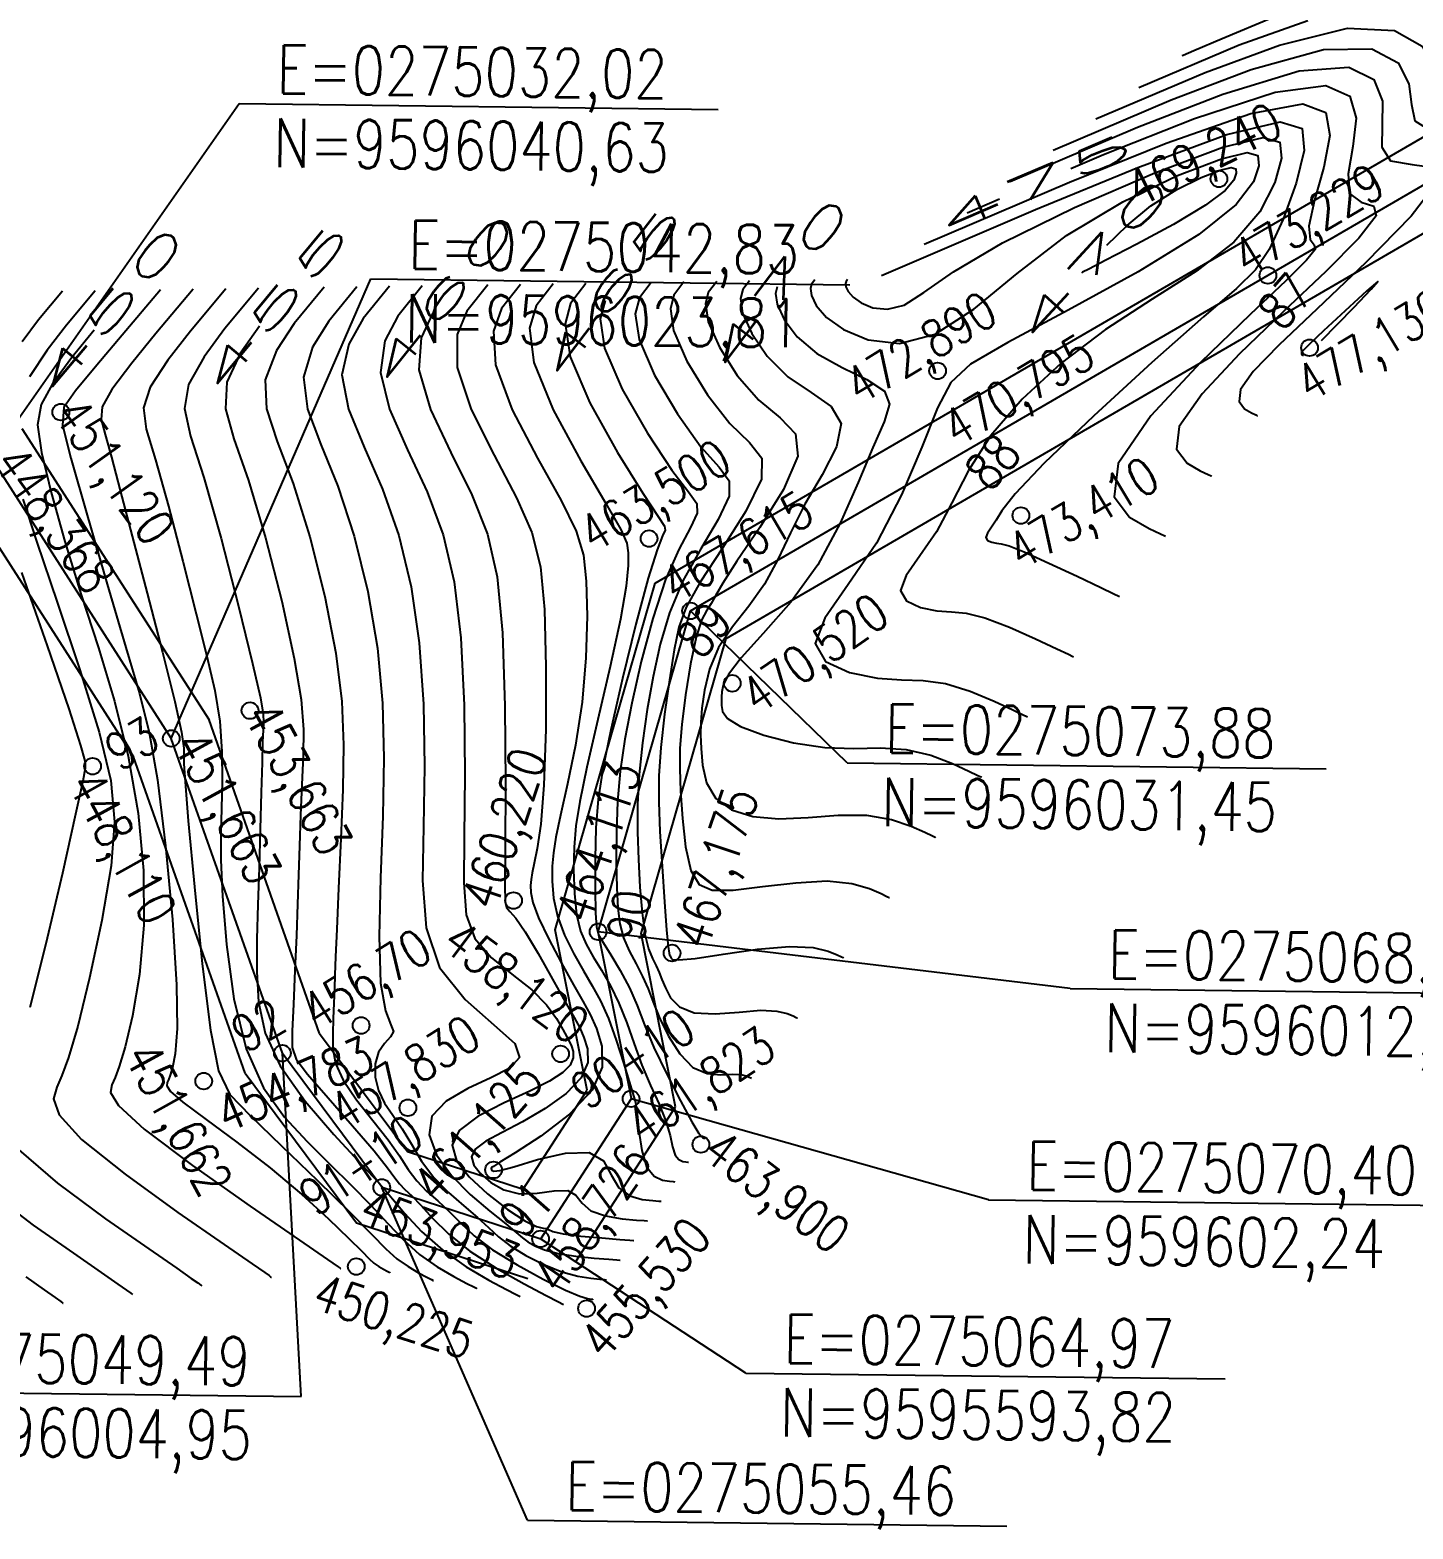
# Model space of a CAD drawing. Header units: millimetres. Extents: x 276147 to 291056, y 9594849 to 9609891.
# Drawn here: x 283319.5 to 283402.3, y 9603630.4 to 9603720.2 of the extents above; entities that cross this region are included whole.
import ezdxf
from ezdxf.enums import TextEntityAlignment as Align

# ---------------------------------------------------------------- set-up
doc = ezdxf.new("R2010")
doc.units = ezdxf.units.MM
doc.header["$LTSCALE"] = 10
doc.linetypes.add('CONTINUO', pattern=[0])
for name, color, linetype in [('Curvas mestras', 30, 'Continuous'), ('Curvas simples', 9, 'Continuous'), ('Curvas texto', 2, 'Continuous'), ('LINHA02', 8, 'Continuous'), ('TEXTO-PAPEL', 7, 'Continuous'), ('TEXTO02', 3, 'Continuous'), ('Top_malha_coord', 8, 'Continuous')]:
    doc.layers.add(name, color=color, linetype=linetype)
doc.styles.add('ROMANS', font='romans.shx', dxfattribs={"width": 0.8, "height": 4})
doc.styles.add('SIMPLEX', font='simplex', dxfattribs={"height": 0.2})

# ---------------------------------------------------------------- blocks, each defined once
blk = doc.blocks.new('Curvas')
at = {"layer": 'Curvas mestras', "linetype": 'CONTINUO'}
for points in [[(275157.137087, 9596104.02115, 480), (275155.745815, 9596102.636434, 480), (275151.357223, 9596098.160341, 480), (275146.793247, 9596093.303389, 480), (275142.667392, 9596088.614873, 480), (275138.85069, 9596084.082502, 480), (275135.028553, 9596079.55359, 480), (275131.010898, 9596075.032279, 480), (275127.105659, 9596071.150024, 480), (275123.745271, 9596068.695109, 480), (275121.173897, 9596068.128811, 480), (275118.88259, 9596068.604376, 480), (275116.174129, 9596068.948043, 480), (275112.618684, 9596068.292584, 480), (275108.85599, 9596066.996911, 480), (275105.793172, 9596065.726468, 480), (275104.096891, 9596064.997422, 480), (275103.471945, 9596064.728826, 480), (275103.382667, 9596064.690455, 480)], [(275096.744461, 9596057.949294, 475), (275098.68909, 9596058.778943, 475), (275104.138107, 9596060.940663, 475), (275108.969977, 9596062.528191, 475), (275112.013891, 9596062.928531, 475), (275113.457554, 9596062.291278, 475), (275113.8283, 9596060.956674, 475), (275113.640828, 9596059.275244, 475), (275113.359285, 9596057.638637, 475), (275113.435186, 9596056.448787, 475), (275114.124175, 9596055.942605, 475), (275114.898436, 9596055.696935, 475), (275115.034285, 9596055.123602, 475), (275113.997314, 9596053.775934, 475), (275112.010222, 9596051.773267, 475), (275109.484984, 9596049.376436, 475), (275106.849503, 9596046.848437, 475), (275104.595399, 9596044.460889, 475), (275103.230222, 9596042.487565, 475), (275103.074473, 9596041.130296, 475), (275103.700466, 9596040.303133, 475), (275104.493465, 9596039.848182, 475), (275104.966067, 9596039.621958, 475), (275105.140183, 9596039.538612, 475), (275105.165057, 9596039.526705, 475)], [(275098.900413, 9596053.364633, 470), (275100.101964, 9596054.539414, 470), (275101.536903, 9596055.715747, 470), (275103.081908, 9596056.689103, 470), (275104.535324, 9596057.405203, 470), (275105.675907, 9596057.847332, 470), (275106.343023, 9596058.010044, 470), (275106.618467, 9596057.932971, 470), (275106.644639, 9596057.667014, 470), (275106.495761, 9596057.244562, 470), (275105.973323, 9596056.623948, 470), (275104.810637, 9596055.744994, 470), (275102.890144, 9596054.603135, 470), (275100.690815, 9596053.416259, 470), (275098.840756, 9596052.457868, 470), (275097.809085, 9596051.927993, 470), (275097.428996, 9596051.732776, 470), (275097.374698, 9596051.704887, 470)], [(275090.527768, 9596055.297027, 475), (275092.472396, 9596056.126676, 475)], [(275079.142375, 9596050.857808, 470), (275079.037962, 9596050.456331, 470), (275079.133759, 9596049.814713, 470), (275079.554789, 9596048.906791, 470), (275080.342688, 9596047.865713, 470), (275081.518246, 9596046.864455, 470), (275083.02806, 9596046.031097, 470), (275084.521959, 9596045.314147, 470), (275085.57558, 9596044.61722, 470), (275085.876287, 9596043.827605, 470), (275085.558337, 9596042.767292, 470), (275084.867715, 9596041.241944, 470), (275083.997059, 9596039.141831, 470), (275082.92564, 9596036.695649, 470), (275081.579385, 9596034.216701, 470), (275079.952248, 9596031.978126, 470), (275078.310285, 9596030.092415, 470), (275076.987578, 9596028.631898, 470), (275076.227616, 9596027.634651, 470), (275075.911519, 9596027.001737, 470), (275075.829812, 9596026.599971, 470), (275075.807054, 9596026.308273, 470), (275075.803943, 9596026.05401, 470), (275075.815211, 9596025.776659, 470), (275075.875034, 9596025.427545, 470), (275076.175364, 9596025.005393, 470), (275076.947595, 9596024.520779, 470), (275078.333976, 9596024.001409, 470), (275080.120155, 9596023.543518, 470), (275082.002634, 9596023.260471, 470), (275083.739749, 9596023.212308, 470), (275085.337178, 9596023.245757, 470), (275086.862437, 9596023.154223, 470), (275088.34418, 9596022.797299, 470), (275089.655631, 9596022.299351, 470), (275090.631153, 9596021.850934, 470), (275091.160582, 9596021.597508, 470), (275091.355635, 9596021.50414, 470), (275091.3835, 9596021.490802, 470)], [(275058.48726, 9596049.262562, 460), (275057.810739, 9596047.815008, 460), (275057.665796, 9596045.884574, 460), (275058.364423, 9596043.515694, 460), (275059.586922, 9596040.931443, 460), (275060.855677, 9596038.399558, 460), (275061.786781, 9596036.052386, 460), (275062.371189, 9596033.480729, 460), (275062.693564, 9596030.140001, 460), (275062.834924, 9596025.752956, 460), (275062.861679, 9596021.111709, 460), (275062.836589, 9596017.275714, 460), (275062.81695, 9596015.026447, 460), (275062.838192, 9596014.03346, 460), (275062.930281, 9596013.688326, 460), (275063.127164, 9596013.448285, 460), (275063.478718, 9596013.033247, 460), (275064.038804, 9596012.228789, 460), (275064.822004, 9596010.919952, 460), (275065.68581, 9596009.389625, 460), (275066.448435, 9596008.020161, 460), (275066.974584, 9596007.090275, 460), (275067.31491, 9596006.464127, 460), (275067.566554, 9596005.90224, 460), (275067.776576, 9596005.212498, 460), (275067.7917, 9596004.392219, 460), (275067.408571, 9596003.486084, 460), (275066.499795, 9596002.543839, 460), (275065.241831, 9596001.635511, 460), (275063.8871, 9596000.836192, 460), (275062.661739, 9596000.197588, 460), (275061.686753, 9595999.677846, 460), (275061.05686, 9595999.211727, 460), (275060.836863, 9595998.743417, 460), (275060.971897, 9595998.254807, 460), (275061.377179, 9595997.737218, 460), (275061.980125, 9595997.20425, 460), (275062.756928, 9595996.758633, 460), (275063.695982, 9595996.525379, 460), (275064.757066, 9595996.569402, 460), (275065.785509, 9595996.715226, 460), (275066.598028, 9595996.727277, 460), (275067.088237, 9595996.440561, 460), (275067.45732, 9595995.972401, 460), (275067.98336, 9595995.510698, 460), (275068.848926, 9595995.203169, 460), (275069.854543, 9595995.036802, 460), (275070.705224, 9595994.9584, 460), (275071.180142, 9595994.9217, 460), (275071.355112, 9595994.908179, 460), (275071.380108, 9595994.906247, 460)], [(275068.829876, 9596050.035677, 465), (275068.544817, 9596048.939603, 465), (275068.806352, 9596047.187918, 465), (275069.863749, 9596044.737176, 465), (275071.370389, 9596042.090777, 465), (275072.830677, 9596039.888832, 465), (275073.836893, 9596038.584588, 465), (275074.332809, 9596037.883839, 465), (275074.350069, 9596037.305515, 465), (275073.94284, 9596036.436292, 465), (275073.255371, 9596035.133834, 465), (275072.454436, 9596033.323553, 465), (275071.684627, 9596030.99858, 465), (275071.001819, 9596028.422922, 465), (275070.439705, 9596025.928305, 465), (275070.023181, 9596023.764066, 465), (275069.741936, 9596021.849987, 465), (275069.576859, 9596020.02346, 465), (275069.507083, 9596018.174259, 465), (275069.504718, 9596016.401676, 465), (275069.540121, 9596014.857386, 465), (275069.596607, 9596013.647127, 465), (275069.709329, 9596012.692897, 465), (275069.926404, 9596011.870757, 465), (275070.273679, 9596011.078583, 465), (275070.687935, 9596010.301495, 465), (275071.083686, 9596009.546425, 465), (275071.404965, 9596008.805355, 465), (275071.713885, 9596008.010467, 465), (275072.102081, 9596007.078992, 465), (275072.640454, 9596005.982382, 465), (275073.316979, 9596004.908974, 465), (275074.0989, 9596004.101328, 465), (275074.94264, 9596003.727808, 465), (275075.761327, 9596003.660007, 465), (275076.457266, 9596003.695324, 465), (275076.956268, 9596003.672856, 465), (275077.27816, 9596003.598498, 465), (275077.466274, 9596003.519841, 465), (275077.561744, 9596003.474141, 465), (275077.596918, 9596003.457304, 465), (275077.601943, 9596003.454899, 465)], [(275038.225361, 9596048.267237, 450), (275036.891201, 9596046.619326, 450), (275035.726491, 9596045.049369, 450), (275035.038369, 9596043.807412, 450), (275034.837675, 9596042.586363, 450), (275035.061177, 9596040.939843, 450), (275035.638487, 9596038.548485, 450), (275036.470591, 9596035.600966, 450), (275037.45132, 9596032.412974, 450), (275038.476158, 9596029.23322, 450), (275039.447188, 9596026.0425, 450), (275040.268144, 9596022.754635, 450), (275040.855025, 9596019.326654, 450), (275041.172879, 9596015.888423, 450), (275041.199021, 9596012.613019, 450), (275040.939314, 9596009.667732, 450), (275040.513836, 9596007.196706, 450), (275040.071212, 9596005.338297, 450), (275039.728995, 9596004.165268, 450), (275039.480428, 9596003.487998, 450), (275039.287677, 9596003.051269, 450), (275039.207609, 9596002.591563, 450), (275039.675903, 9596001.812155, 450), (275041.222936, 9596000.408016, 450), (275044.115634, 9595998.235437, 450), (275047.567098, 9595995.795981, 450), (275050.526974, 9595993.752528, 450), (275052.204686, 9595992.599321, 450), (275052.848764, 9595992.156055, 450), (275052.967517, 9595992.073787, 450), (275052.98548, 9595992.061062, 450), (275052.992098, 9595992.056373, 450), (275052.993043, 9595992.055704, 450)], [(275048.131737, 9596048.510455, 455), (275046.973405, 9596046.858471, 455), (275046.176748, 9596045.148423, 455), (275046.090116, 9596043.557697, 455), (275046.59867, 9596041.750225, 455), (275047.471777, 9596039.261576, 455), (275048.487782, 9596035.832489, 455), (275049.460935, 9596032.02438, 455), (275050.214463, 9596028.603835, 455), (275050.62147, 9596026.131586, 455), (275050.754567, 9596024.34494, 455), (275050.736238, 9596022.775349, 455), (275050.671259, 9596021.05392, 455), (275050.593568, 9596019.210386, 455), (275050.519393, 9596017.374133, 455), (275050.459729, 9596015.6298, 455), (275050.404646, 9596013.883029, 455), (275050.338982, 9596011.99471, 455), (275050.253665, 9596009.906849, 455), (275050.163985, 9596007.885902, 455), (275050.09132, 9596006.279435, 455), (275050.087403, 9596005.297154, 455), (275050.325379, 9596004.597304, 455), (275051.008746, 9596003.700268, 455), (275052.238402, 9596002.277154, 455), (275053.704853, 9596000.601975, 455), (275054.996002, 9595999.099473, 455), (275055.804491, 9595998.092292, 455), (275056.241902, 9595997.494699, 455), (275056.524549, 9595997.118865, 455), (275056.838398, 9595996.792139, 455), (275057.248009, 9595996.402589, 455), (275057.78759, 9595995.853457, 455), (275058.49894, 9595995.078008, 455), (275059.454222, 9595994.129577, 455), (275060.73319, 9595993.091521, 455), (275062.341513, 9595992.053365, 455), (275063.988511, 9595991.129304, 455), (275065.309422, 9595990.439707, 455), (275066.038655, 9595990.065165, 455), (275066.30732, 9595989.927176, 455), (275066.3457, 9595989.907463, 455)]]:
    blk.add_polyline3d(points, dxfattribs=at)
at = {"layer": 'Curvas simples', "linetype": 'CONTINUO'}
for points in [[(275100.811687, 9596062.811769, 479), (275106.823642, 9596065.352029, 479), (275110.930828, 9596066.811889, 479)], [(275098.240707, 9596060.933084, 478), (275104.790004, 9596063.708757, 478), (275109.232648, 9596065.344082, 478), (275113.313375, 9596066.354003, 478), (275116.1338, 9596066.222898, 478), (275117.777211, 9596065.278767, 478), (275118.572317, 9596064.060511, 478), (275118.863581, 9596063.02676, 478), (275119.058472, 9596062.315043, 478), (275119.580214, 9596061.982614, 478), (275120.735723, 9596062.077355, 478), (275122.366678, 9596062.609658, 478), (275124.19845, 9596063.580541, 478), (275126.032487, 9596064.982627, 478), (275127.974549, 9596066.774958, 478)], [(275095.669728, 9596059.054398, 477), (275102.756366, 9596062.065486, 477), (275107.534467, 9596063.876276, 477), (275111.865576, 9596065.078732, 477), (275114.760497, 9596065.124776, 477), (275116.337325, 9596064.282937, 477), (275116.990978, 9596063.025899, 477), (275117.145249, 9596061.782402, 477), (275117.339433, 9596060.805421, 477), (275118.1417, 9596060.303986, 477), (275119.908647, 9596060.404329, 477), (275122.150581, 9596060.901477, 477), (275124.166231, 9596061.50766, 477), (275125.505802, 9596062.063911, 477), (275126.725381, 9596062.926484, 477), (275128.632529, 9596064.580442, 477), (275131.754931, 9596067.292808, 477)], [(275093.098748, 9596057.175712, 476), (275100.722728, 9596060.422215, 476), (275105.836287, 9596062.408469, 476), (275110.417777, 9596063.803462, 476), (275113.387194, 9596064.026654, 476), (275114.89744, 9596063.287107, 476), (275115.409639, 9596061.991286, 476), (275115.396616, 9596060.529796, 476), (275115.377976, 9596059.229818, 476), (275115.885024, 9596058.402674, 476), (275117.183392, 9596058.184626, 476), (275118.476019, 9596058.011693, 476)], [(275118.700171, 9596057.144835, 476), (275117.13218, 9596055.088042, 476), (275114.404623, 9596052.317443, 476), (275111.489144, 9596049.552195, 476), (275109.193064, 9596047.371627, 476), (275107.666414, 9596045.795731, 476), (275106.894906, 9596044.70467, 476), (275106.812279, 9596043.984617, 476), (275107.144379, 9596043.545793, 476), (275107.565078, 9596043.304434, 476), (275107.815801, 9596043.184419, 476), (275107.908172, 9596043.140202, 476), (275107.921368, 9596043.133886, 476)], [(275087.956788, 9596053.418341, 474), (275096.655452, 9596057.135672, 474), (275102.439927, 9596059.472856, 474), (275107.522178, 9596061.252921, 474), (275110.640588, 9596061.830409, 474), (275112.017668, 9596061.295448, 474), (275112.246961, 9596059.922061, 474), (275111.88504, 9596058.020691, 474), (275111.340595, 9596056.047457, 474), (275110.985347, 9596054.4949, 474), (275111.064959, 9596053.700584, 474), (275111.320854, 9596053.382177, 474), (275111.368398, 9596053.10237, 474), (275110.862449, 9596052.463827, 474), (275109.615821, 9596051.229091, 474), (275107.480823, 9596049.200678, 474), (275104.505942, 9596046.325248, 474), (275101.524384, 9596043.126046, 474), (275099.565537, 9596040.270459, 474), (275099.336667, 9596038.275974, 474), (275100.256553, 9596037.060472, 474), (275101.421853, 9596036.391929, 474), (275102.116333, 9596036.059496, 474), (275102.372194, 9596035.937021, 474), (275102.408745, 9596035.919525, 474)], [(275085.385808, 9596051.539655, 473), (275094.621814, 9596055.492401, 473), (275100.741746, 9596058.005049, 473), (275106.074379, 9596059.97765, 473), (275109.269185, 9596060.737234, 473), (275110.592976, 9596060.339195, 473), (275110.7169, 9596059.021019, 473), (275110.238524, 9596057.063595, 473), (275109.461106, 9596054.92142, 473), (275108.614324, 9596053.092398, 473), (275107.806445, 9596051.874674, 473), (275106.660099, 9596050.767373, 473), (275104.6765, 9596049.069865, 473), (275101.595086, 9596046.336199, 473), (275098.108162, 9596043.139155, 473), (275095.146253, 9596040.306193, 473), (275093.401247, 9596038.465248, 473), (275092.61047, 9596037.446147, 473), (275092.272615, 9596036.879196, 473), (275091.985769, 9596036.4562, 473), (275091.745621, 9596036.114982, 473), (275091.647256, 9596035.85487, 473), (275091.753477, 9596035.673281, 473), (275091.997951, 9596035.559996, 473), (275092.282065, 9596035.502885, 473), (275092.565101, 9596035.468885, 473), (275093.037943, 9596035.341194, 473), (275093.949372, 9596034.982075, 473), (275095.426952, 9596034.317154, 473), (275097.113367, 9596033.525512, 473), (275098.530081, 9596032.84959, 473), (275099.319885, 9596032.471528, 473), (275099.610865, 9596032.332242, 473), (275099.652434, 9596032.312344, 473)], [(275083.358546, 9596051.306632, 472), (275083.267375, 9596051.186661, 472), (275083.23522, 9596051.063022, 472), (275083.264722, 9596050.865431, 472), (275083.4006, 9596050.583938, 472), (275083.686767, 9596050.250101, 472), (275084.166937, 9596049.905847, 472), (275084.868054, 9596049.613162, 472), (275085.750012, 9596049.514247, 472), (275086.755937, 9596049.771356, 472), (275087.928521, 9596050.516924, 472), (275089.708719, 9596051.764098, 472), (275092.637054, 9596053.496201, 472), (275096.962393, 9596055.614677, 472), (275101.766991, 9596057.69344, 472), (275105.841453, 9596059.224521, 472), (275108.264138, 9596059.815423, 472), (275109.264432, 9596059.535527, 472), (275109.359479, 9596058.569684, 472), (275108.959908, 9596057.10798, 472), (275108.050282, 9596055.361437, 472), (275106.508654, 9596053.546308, 472), (275104.285106, 9596051.821292, 472), (275101.617855, 9596050.114848, 472), (275098.817149, 9596048.29788, 472), (275096.164869, 9596046.280808, 472), (275093.829417, 9596044.132129, 472), (275091.950825, 9596041.959862, 472), (275090.60338, 9596039.865083, 472), (275089.598394, 9596037.921106, 472), (275088.681431, 9596036.194308, 472), (275087.694963, 9596034.739614, 472), (275086.869086, 9596033.566158, 472), (275086.530807, 9596032.671627, 472), (275086.896102, 9596032.047138, 472), (275087.736857, 9596031.657546, 472), (275088.713931, 9596031.461141, 472), (275089.581344, 9596031.394933, 472), (275090.465775, 9596031.310829, 472), (275091.58706, 9596031.039458, 472), (275093.066028, 9596030.477203, 472), (275094.627455, 9596029.783458, 472), (275095.897105, 9596029.183372, 472), (275096.600117, 9596028.846855, 472), (275096.859122, 9596028.722875, 472), (275096.896122, 9596028.705163, 472)], [(275081.398486, 9596051.277005, 471), (275081.204875, 9596051.022234, 471), (275081.136591, 9596050.759677, 471), (275081.19924, 9596050.340072, 471), (275081.48779, 9596049.742296, 471), (275082.095495, 9596049.03336, 471), (275083.11518, 9596048.302305, 471), (275084.604071, 9596047.68076, 471), (275086.476992, 9596047.470704, 471), (275088.613169, 9596048.0167, 471), (275090.932229, 9596049.526477, 471), (275093.515419, 9596051.660409, 471), (275096.484387, 9596053.942035, 471), (275099.843605, 9596055.955167, 471), (275103.12884, 9596057.524731, 471), (275105.75868, 9596058.535927, 471), (275107.303581, 9596058.912734, 471), (275107.94145, 9596058.734249, 471), (275108.002059, 9596058.118349, 471), (275107.681291, 9596057.152366, 471), (275106.639459, 9596055.801453, 471), (275104.402984, 9596054.000219, 471), (275100.763767, 9596051.76791, 471), (275096.575611, 9596049.462323, 471), (275092.957798, 9596047.525895, 471), (275090.734653, 9596046.225416, 471), (275089.550672, 9596045.125103, 471), (275088.755396, 9596043.613531, 471), (275087.805514, 9596041.264918, 471), (275086.586318, 9596038.396065, 471), (275085.090247, 9596035.50942, 471), (275083.404156, 9596033.023028, 471), (275081.992552, 9596031.017334, 471), (275081.414357, 9596029.488383, 471), (275082.038728, 9596028.420994, 471), (275083.475763, 9596027.755097, 471), (275085.145796, 9596027.419396, 471), (275086.597588, 9596027.32098, 471), (275087.893607, 9596027.280463, 471), (275089.224748, 9596027.09684, 471), (275090.705104, 9596026.637251, 471), (275092.141543, 9596026.041405, 471), (275093.264129, 9596025.517153, 471), (275093.88035, 9596025.222181, 471), (275094.107378, 9596025.113507, 471), (275094.139811, 9596025.097983, 471)], [(275061.797881, 9596050.980733, 461), (275060.558365, 9596049.412984, 461), (275059.978206, 9596048.006316, 461), (275059.963606, 9596046.031804, 461), (275060.819284, 9596043.507293, 461), (275062.184573, 9596040.767687, 461), (275063.532456, 9596038.227154, 461), (275064.446899, 9596036.136543, 461), (275064.95578, 9596034.093418, 461), (275065.197961, 9596031.532024, 461), (275065.291934, 9596028.106427, 461), (275065.274725, 9596024.349978, 461), (275065.162996, 9596021.01585, 461), (275064.979177, 9596018.681701, 461), (275064.768782, 9596017.223135, 461), (275064.583093, 9596016.340242, 461), (275064.461547, 9596015.764592, 461), (275064.396189, 9596015.353673, 461), (275064.367216, 9596014.996455, 461), (275064.374863, 9596014.5793, 461), (275064.49951, 9596013.978149, 461), (275064.841575, 9596013.066337, 461), (275065.455724, 9596011.78546, 461), (275066.213624, 9596010.350159, 461), (275066.941188, 9596009.043338, 461), (275067.505421, 9596008.062984, 461), (275067.937694, 9596007.267413, 461), (275068.310466, 9596006.430028, 461), (275068.632201, 9596005.373401, 461), (275068.655371, 9596004.116804, 461), (275068.06845, 9596002.728681, 461), (275066.704843, 9596001.296915, 461), (275064.977672, 9595999.98714, 461), (275063.44499, 9595998.984426, 461), (275062.532747, 9595998.415589, 461), (275062.138486, 9595998.174409, 461), (275062.027651, 9595998.096414, 461), (275062.003207, 9595998.04438, 461), (275062.018211, 9595997.99009, 461), (275062.063242, 9595997.93258, 461), (275062.168742, 9595997.8864, 461), (275062.524598, 9595997.92816, 461), (275063.360556, 9595998.149985, 461), (275064.789052, 9595998.576897, 461), (275066.453263, 9595998.965515, 461), (275067.879056, 9595999.005359, 461), (275068.728013, 9595998.495604, 461), (275069.204598, 9595997.674051, 461), (275069.648991, 9595996.88816, 461), (275070.308979, 9595996.407631, 461), (275071.062773, 9595996.191134, 461), (275071.696192, 9595996.119579, 461), (275072.049336, 9595996.09229, 461), (275072.179442, 9595996.082236, 461), (275072.198029, 9595996.080799, 461)], [(275063.757942, 9596051.01036, 462), (275062.629469, 9596049.563405, 462), (275062.145673, 9596048.197623, 462), (275062.261415, 9596046.179034, 462), (275063.274145, 9596043.498892, 462), (275064.782223, 9596040.60393, 462), (275066.209236, 9596038.05475, 462), (275067.107106, 9596036.232032, 462), (275067.541089, 9596034.796764, 462), (275067.704777, 9596033.230015, 462), (275067.752743, 9596031.140122, 462), (275067.683497, 9596028.644514, 462), (275067.45653, 9596025.98789, 462), (275067.058734, 9596023.404477, 462), (275066.586591, 9596021.08662, 462), (275066.163982, 9596019.216194, 462), (275065.886607, 9596017.90253, 462), (275065.737457, 9596016.964792, 462), (275065.671339, 9596016.149602, 462), (275065.660257, 9596015.250047, 462), (275065.74498, 9596014.24509, 462), (275065.983472, 9596013.160158, 462), (275066.408868, 9596012.028409, 462), (275066.954994, 9596010.913919, 462), (275067.530849, 9596009.888494, 462), (275068.064227, 9596008.985519, 462), (275068.558111, 9596008.084694, 462), (275069.034278, 9596007.027298, 462), (275069.503446, 9596005.726124, 462), (275069.932106, 9596004.38003, 462), (275070.275687, 9596003.25939, 462), (275070.504392, 9596002.536884, 462), (275070.647508, 9596001.994427, 462), (275070.749096, 9596001.316241, 462), (275070.856067, 9596000.291628, 462), (275071.026756, 9595999.130207, 462), (275071.32235, 9595998.146673, 462), (275071.771321, 9595997.576849, 462), (275072.27129, 9595997.34106, 462), (275072.68716, 9595997.280759, 462), (275072.918531, 9595997.262879, 462), (275073.003772, 9595997.256292, 462), (275073.01595, 9595997.255351, 462)], [(275065.718002, 9596051.039988, 463), (275064.700574, 9596049.713827, 463), (275064.31314, 9596048.388931, 463), (275064.559225, 9596046.326264, 463), (275065.729007, 9596043.490492, 463), (275067.379874, 9596040.440174, 463), (275068.886016, 9596037.882347, 463), (275069.767313, 9596036.327521, 463), (275070.126398, 9596035.50011, 463), (275070.211592, 9596034.928005, 463), (275070.213552, 9596034.173817, 463), (275070.092268, 9596032.93905, 463), (275069.750065, 9596030.959929, 463), (275069.138292, 9596028.127252, 463), (275068.404401, 9596024.950105, 463), (275067.74487, 9596022.092146, 463), (275067.311668, 9596020.040468, 463), (275067.078724, 9596018.575911, 463), (275066.975462, 9596017.302749, 463), (275066.945651, 9596015.920795, 463), (275066.99045, 9596014.512031, 463), (275067.125369, 9596013.253979, 463), (275067.362011, 9596012.271358, 463), (275067.696363, 9596011.477678, 463), (275068.120509, 9596010.73365, 463), (275068.619572, 9596009.92002, 463), (275069.150837, 9596008.997701, 463), (275069.664629, 9596007.947642, 463), (275070.127395, 9596006.765515, 463), (275070.570075, 9596005.505871, 463), (275071.039727, 9596004.237981, 463), (275071.561033, 9596003.024205, 463), (275072.069156, 9596001.89926, 463), (275072.476883, 9596000.890952, 463), (275072.726853, 9596000.02739, 463), (275072.881132, 9595999.337899, 463), (275073.031639, 9595998.852108, 463), (275073.24431, 9595998.582191, 463), (275073.481137, 9595998.470502, 463), (275073.678129, 9595998.441938, 463), (275073.787725, 9595998.433469, 463), (275073.828103, 9595998.430349, 463), (275073.833871, 9595998.429903, 463)], [(275067.678062, 9596051.069615, 464), (275066.767376, 9596049.871251, 464), (275066.446188, 9596048.636257, 464), (275066.74087, 9596046.662559, 464), (275067.925541, 9596043.903253, 464), (275069.575929, 9596040.93579, 464), (275071.093163, 9596038.493707, 464), (275072.010575, 9596037.111706, 464), (275072.390304, 9596036.529135, 464), (275072.42669, 9596036.286505, 464), (275072.276918, 9596035.939207, 464), (275071.94956, 9596035.102157, 464), (275071.416033, 9596033.405151, 464), (275070.680256, 9596030.65862, 464), (275069.876143, 9596027.395539, 464), (275069.170111, 9596024.329516, 464), (275068.69061, 9596021.989197, 464), (275068.414227, 9596020.16338, 464), (275068.279585, 9596018.455896, 464), (275068.231045, 9596016.591542, 464), (275068.23592, 9596014.778972, 464), (275068.267266, 9596013.3478, 464), (275068.315154, 9596012.514307, 464), (275068.437733, 9596012.041438, 464), (275068.71017, 9596011.578806, 464), (275069.174917, 9596010.854521, 464), (275069.743562, 9596009.910707, 464), (275070.294979, 9596008.867986, 464), (275070.749776, 9596007.807881, 464), (275071.195499, 9596006.655518, 464), (275071.761429, 9596005.29692, 464), (275072.523686, 9596003.691848, 464), (275073.345761, 9596002.095008, 464), (275074.037983, 9596000.834841, 464), (275074.458931, 9596000.147597, 464), (275074.660184, 9595999.900748, 464), (275074.74157, 9595999.869575, 464), (275074.786933, 9595999.867532, 464), (275074.816196, 9595999.860773, 464), (275074.833298, 9595999.853622, 464), (275074.841977, 9595999.849467, 464), (275074.845174, 9595999.847937, 464), (275074.845631, 9595999.847718, 464)], [(275071.598183, 9596051.128869, 466), (275070.892376, 9596050.200103, 466), (275070.643446, 9596049.242949, 466), (275070.871833, 9596047.713277, 466), (275071.801957, 9596045.571099, 466), (275073.164849, 9596043.245764, 466), (275074.568191, 9596041.283956, 466), (275075.663211, 9596040.05747, 466), (275076.275314, 9596039.238543, 466), (275076.273449, 9596038.324525, 466), (275075.608762, 9596036.933376, 466), (275074.561183, 9596035.165511, 466), (275073.492839, 9596033.241956, 466), (275072.688998, 9596031.33854, 466), (275072.127494, 9596029.450305, 466), (275071.709299, 9596027.527094, 466), (275071.35572, 9596025.54089, 466), (275071.069387, 9596023.552237, 466), (275070.87326, 9596021.64382, 466), (275070.781929, 9596019.873157, 466), (275070.776488, 9596018.197099, 466), (275070.82966, 9596016.547336, 466), (275070.919884, 9596014.893314, 466), (275071.048473, 9596013.355528, 466), (275071.22246, 9596012.092233, 466), (275071.44167, 9596011.212138, 466), (275071.677106, 9596010.625754, 466), (275071.892566, 9596010.194045, 466), (275072.06613, 9596009.793698, 466), (275072.233019, 9596009.364275, 466), (275072.442733, 9596008.861065, 466), (275072.757221, 9596008.272916, 466), (275073.288196, 9596007.722941, 466), (275074.159818, 9596007.367814, 466), (275075.426349, 9596007.308019, 466), (275076.862469, 9596007.419267, 466), (275078.172962, 9596007.521074, 466), (275079.125602, 9596007.478181, 466), (275079.740123, 9596007.336223, 466), (275080.099249, 9596007.186059, 466), (275080.281512, 9596007.098814, 466), (275080.348661, 9596007.066671, 466), (275080.358254, 9596007.062079, 466)], [(275073.558244, 9596051.158496, 467), (275072.954876, 9596050.364529, 467), (275072.742075, 9596049.546294, 467), (275072.937315, 9596048.238636, 467), (275073.740165, 9596046.405022, 467), (275074.959309, 9596044.400751, 467), (275076.305705, 9596042.679081, 467), (275077.489529, 9596041.530352, 467), (275078.217818, 9596040.593248, 467), (275078.196828, 9596039.343535, 467), (275077.274684, 9596037.430461, 467), (275075.866994, 9596035.197188, 467), (275074.531242, 9596033.160358, 467), (275073.69337, 9596031.6785, 467), (275073.253169, 9596030.477688, 467), (275072.978894, 9596029.125883, 467), (275072.688259, 9596027.317714, 467), (275072.396837, 9596025.254488, 467), (275072.169661, 9596023.26418, 467), (275072.056775, 9596021.572054, 467), (275072.048258, 9596019.992522, 467), (275072.119199, 9596018.237285, 467), (275072.243161, 9596016.1395, 467), (275072.387618, 9596014.018159, 467), (275072.518516, 9596012.313709, 467), (275072.609661, 9596011.345692, 467), (275072.666277, 9596010.950013, 467), (275072.701446, 9596010.841666, 467), (275072.727296, 9596010.78204, 467), (275072.752152, 9596010.718084, 467), (275072.783386, 9596010.643137, 467), (275072.873988, 9596010.56345, 467), (275073.259414, 9596010.536907, 467), (275074.220736, 9596010.634301, 467), (275075.910058, 9596010.888231, 467), (275077.963612, 9596011.178526, 467), (275079.888658, 9596011.346823, 467), (275081.294936, 9596011.283505, 467), (275082.202086, 9596011.073948, 467), (275082.732225, 9596010.852278, 467), (275083.001279, 9596010.723488, 467), (275083.100405, 9596010.676038, 467), (275083.114565, 9596010.66926, 467)], [(275075.518304, 9596051.188123, 468), (275075.017376, 9596050.528956, 468), (275074.840704, 9596049.84964, 468), (275075.002796, 9596048.763995, 468), (275075.678373, 9596047.238945, 468), (275076.753768, 9596045.555739, 468), (275078.043219, 9596044.074206, 468), (275079.325464, 9596043.016487, 468), (275080.237263, 9596042.053974, 468), (275080.379879, 9596040.72037, 468), (275079.522357, 9596038.719481, 468), (275078.104862, 9596036.435533, 468), (275076.735341, 9596034.422851, 468), (275075.880848, 9596033.100026, 468), (275075.44486, 9596032.342692, 468), (275075.189964, 9596031.890746, 468), (275074.921081, 9596031.487956, 468), (275074.612478, 9596030.893561, 468), (275074.280757, 9596029.870674, 468), (275073.946823, 9596028.285225, 468), (275073.648793, 9596026.414429, 468), (275073.429087, 9596024.638319, 468), (275073.318799, 9596023.224708, 468), (275073.303724, 9596021.992512, 468), (275073.358331, 9596020.648423, 468), (275073.467743, 9596019.006333, 468), (275073.659685, 9596017.308916, 468), (275073.972538, 9596015.906045, 468), (275074.462476, 9596015.064736, 468), (275075.256866, 9596014.720574, 468), (275076.500873, 9596014.726287, 468), (275078.256534, 9596014.930864, 468), (275080.253379, 9596015.168334, 468), (275082.137813, 9596015.268988, 468), (275083.622332, 9596015.117396, 468), (275084.683807, 9596014.815244, 468), (275085.365201, 9596014.518497, 468), (275085.721047, 9596014.348161, 468), (275085.852148, 9596014.285406, 468), (275085.870877, 9596014.276441, 468)], [(275077.478365, 9596051.21775, 469), (275077.079875, 9596050.693382, 469), (275076.939333, 9596050.152986, 469), (275077.068277, 9596049.289354, 469), (275077.616581, 9596048.072868, 469), (275078.548228, 9596046.710726, 469), (275079.780732, 9596045.46933, 469), (275081.176762, 9596044.523792, 469), (275082.379611, 9596043.68406, 469), (275082.97773, 9596042.668795, 469), (275082.699322, 9596041.273543, 469), (275081.8316, 9596039.601412, 469), (275080.801528, 9596037.832397, 469), (275079.938953, 9596036.120928, 469), (275079.18525, 9596034.519171, 469), (275078.384674, 9596033.053724, 469), (275077.436665, 9596031.733041, 469), (275076.461381, 9596030.492988, 469), (275075.634167, 9596029.251286, 469), (275075.08722, 9596027.959938, 469), (275074.780156, 9596026.708083, 469), (275074.629449, 9596025.619145, 469), (275074.562926, 9596024.766491, 469), (275074.553833, 9596024.023261, 469), (275074.586771, 9596023.212541, 469), (275074.671388, 9596022.216939, 469), (275074.917525, 9596021.157154, 469), (275075.460067, 9596020.213412, 469), (275076.398226, 9596019.533073, 469), (275077.68851, 9596019.132046, 469), (275079.251753, 9596018.993379, 469), (275080.998141, 9596019.071586, 469), (275082.795278, 9596019.207046, 469), (275084.500125, 9596019.211606, 469), (275085.983256, 9596018.957348, 469), (275087.169719, 9596018.557297, 469), (275087.998177, 9596018.184715, 469), (275088.440815, 9596017.972834, 469), (275088.603892, 9596017.894773, 469), (275088.627188, 9596017.883621, 469)], [(275111.758205, 9596047.639392, 477), (275113.699665, 9596049.630566, 477), (275114.735405, 9596050.714366, 477), (275115.127562, 9596051.179178, 477), (275114.46872, 9596050.618078, 477), (275113.176821, 9596049.430187, 477), (275111.876144, 9596048.216137, 477), (275111.057466, 9596047.44687, 477), (275110.677534, 9596047.074581, 477), (275110.559591, 9596046.921776, 477), (275110.550085, 9596046.838938, 477), (275110.588291, 9596046.788454, 477), (275110.63669, 9596046.760687, 477), (275110.665535, 9596046.74688, 477), (275110.676161, 9596046.741793, 477), (275110.67768, 9596046.741067, 477)], [(275034.130731, 9595991.548285, 446), (275035.232691, 9595990.776048, 446), (275035.892267, 9595990.309996, 446), (275036.229571, 9595990.071045, 446), (275036.353841, 9595989.98301, 446), (275036.371594, 9595989.970433, 446)], [(275031.980578, 9595996.628533, 447), (275034.566143, 9595994.658727, 447), (275036.979408, 9595992.96802, 447), (275038.649219, 9595991.811044, 447), (275039.636709, 9595991.12105, 447), (275040.161079, 9595990.750944, 447), (275040.418548, 9595990.568549, 447), (275040.513406, 9595990.501351, 447), (275040.526957, 9595990.491751, 447)], [(275036.317095, 9596050.59558, 448), (275034.886379, 9596048.88162, 448), (275033.914133, 9596047.569731, 448)], [(275033.871788, 9596033.757392, 448), (275035.416407, 9596029.346884, 448), (275036.703177, 9596025.581122, 448), (275037.407542, 9596023.389644, 448), (275037.656011, 9596022.472302, 448), (275037.687863, 9596022.221526, 448), (275037.67708, 9596022.025163, 448), (275037.536464, 9596021.252739, 448), (275037.113518, 9596019.269202, 448), (275036.320447, 9596015.735567, 448), (275035.328243, 9596011.497133, 448), (275034.372597, 9596007.695269, 448)], [(275033.708935, 9595999.164315, 448), (275036.025596, 9595997.164168, 448), (275038.899794, 9595995.037811, 448), (275041.495263, 9595993.229523, 448), (275043.167708, 9595992.073803, 448), (275044.040728, 9595991.466051, 448), (275044.429892, 9595991.191891, 448), (275044.607526, 9595991.066053, 448), (275044.67297, 9595991.019692, 448), (275044.682319, 9595991.013069, 448)], [(275038.277156, 9596050.625208, 449), (275036.555281, 9596048.571181, 449), (275035.397958, 9596047.068547, 449), (275034.356174, 9596045.470975, 449)], [(275033.949256, 9596038.148653, 449), (275034.788282, 9596035.574526, 449), (275036.013808, 9596031.975341, 449), (275037.367834, 9596027.921225, 449), (275038.524006, 9596024.17868, 449), (275039.218716, 9596021.28023, 449), (275039.439356, 9596018.822473, 449), (275039.23607, 9596016.168031, 449), (275038.683107, 9596012.898914, 449), (275037.951151, 9596009.474694, 449), (275037.234998, 9596006.574337, 449), (275036.686875, 9596004.695514, 449), (275036.288749, 9596003.610741, 449), (275035.980022, 9596002.911239, 449), (275035.792009, 9596002.215994, 449), (275036.123685, 9596001.255038, 449), (275037.465936, 9595999.786165, 449), (275040.070615, 9595997.699802, 449), (275043.233446, 9595995.416896, 449), (275046.011118, 9595993.491025, 449), (275047.686197, 9595992.336562, 449), (275048.444746, 9595991.811053, 449), (275048.698705, 9595991.632839, 449), (275048.796503, 9595991.563557, 449), (275048.832534, 9595991.538032, 449), (275048.837681, 9595991.534386, 449)], [(275042.197276, 9596050.684462, 451), (275039.895441, 9596047.963293, 451), (275038.384444, 9596046.170104, 451), (275037.096809, 9596044.627762, 451), (275036.399911, 9596043.634348, 451), (275036.325576, 9596042.57346, 451), (275036.821744, 9596040.600079, 451), (275037.795677, 9596037.183873, 451), (275038.991925, 9596033.053279, 451), (275040.114359, 9596029.251423, 451), (275040.938509, 9596026.491099, 451), (275041.526541, 9596024.163776, 451), (275042.012282, 9596021.33059, 451), (275042.491333, 9596017.373078, 451), (275042.906402, 9596012.954372, 451), (275043.161972, 9596009.058007, 451), (275043.195522, 9596006.43655, 451), (275043.07652, 9596004.918717, 451), (275042.907426, 9596004.102258, 451), (275042.771116, 9596003.635023, 451), (275042.672108, 9596003.365256, 451), (275042.595332, 9596003.1913, 451), (275042.569635, 9596003.003936, 451), (275042.79953, 9596002.663694, 451), (275043.533447, 9596002.023543, 451), (275044.928313, 9596000.982835, 451), (275046.775042, 9595999.62647, 451), (275048.773046, 9595998.085735, 451), (275050.651984, 9595996.49873, 451), (275052.262507, 9595995.030815, 451), (275053.485512, 9595993.854164, 451), (275054.25187, 9595993.088469, 451), (275054.692344, 9595992.643477, 451), (275054.987672, 9595992.376454, 451), (275055.280259, 9595992.169694, 451), (275055.559197, 9595992.005618, 451), (275055.775246, 9595991.89168, 451), (275055.893604, 9595991.830891, 451), (275055.937209, 9595991.808494, 451), (275055.943438, 9595991.805295, 451)], [(275044.157337, 9596050.714089, 452), (275041.918423, 9596048.05919, 452), (275040.471004, 9596046.284548, 452), (275039.28332, 9596044.706732, 452), (275038.704729, 9596043.665841, 452), (275038.6393, 9596042.905037, 452), (275038.879777, 9596042.018244, 452), (275039.260767, 9596040.650773, 452), (275039.78433, 9596038.653462, 452), (275040.494388, 9596035.928536, 452), (275041.392985, 9596032.512267, 452), (275042.314658, 9596028.97712, 452), (275043.052063, 9596026.029611, 452), (275043.454123, 9596024.189962, 452), (275043.594808, 9596023.233238, 452), (275043.604356, 9596022.748213, 452), (275043.602296, 9596022.281307, 452), (275043.665326, 9596021.20953, 452), (275043.85944, 9596018.867538, 452), (275044.224557, 9596014.914498, 452), (275044.696309, 9596010.30764, 452), (275045.184254, 9596006.328703, 452), (275045.661791, 9596003.897778, 452), (275046.357692, 9596002.488349, 452), (275047.56457, 9596001.212249, 452), (275049.440153, 9595999.408313, 452), (275051.602641, 9595997.32337, 452), (275053.535348, 9595995.431252, 452), (275054.853704, 9595994.094265, 452), (275055.701587, 9595993.228613, 452), (275056.35499, 9595992.638975, 452), (275057.02511, 9595992.165427, 452), (275057.663968, 9595991.789642, 452), (275058.15879, 9595991.528687, 452), (275058.429866, 9595991.389459, 452), (275058.529737, 9595991.338165, 452), (275058.544004, 9595991.330837, 452)], [(275046.117397, 9596050.743716, 453), (275043.989528, 9596048.209612, 453), (275042.638471, 9596046.475856, 453), (275041.581129, 9596044.853962, 453), (275041.1721, 9596043.607565, 453), (275041.337022, 9596042.342277, 453), (275041.894296, 9596040.499204, 453), (275042.670787, 9596037.71807, 453), (275043.527206, 9596034.433071, 453), (275044.33273, 9596031.27702, 453), (275044.979017, 9596028.732084, 453), (275045.447652, 9596026.677847, 453), (275045.742704, 9596024.843247, 453), (275045.876781, 9596023.018585, 453), (275045.896655, 9596021.239612, 453), (275045.857639, 9596019.603443, 453), (275045.813901, 9596018.126991, 453), (275045.815025, 9596016.50637, 453), (275045.909453, 9596014.357494, 453), (275046.148816, 9596011.456014, 453), (275046.597514, 9596008.216537, 453), (275047.323138, 9596005.213404, 453), (275048.361873, 9596002.883723, 453), (275049.624284, 9596001.11565, 453), (275050.989529, 9595999.660106, 453), (275052.348144, 9595998.31137, 453), (275053.636175, 9595997.03716, 453), (275054.801049, 9595995.848555, 453), (275055.815794, 9595994.756422, 453), (275056.755863, 9595993.770794, 453), (275057.722309, 9595992.901496, 453), (275058.769961, 9595992.161161, 453), (275059.768739, 9595991.573665, 453), (275060.542334, 9595991.165693, 453), (275060.966129, 9595990.948028, 453), (275061.122264, 9595990.867835, 453), (275061.144569, 9595990.856379, 453)], [(275048.077458, 9596050.773343, 454), (275046.060632, 9596048.360033, 454), (275044.805938, 9596046.667163, 454), (275043.878939, 9596045.001193, 454), (275043.635254, 9596043.566097, 454), (275044.001019, 9596041.913981, 454), (275044.794997, 9596039.43398, 454), (275045.827982, 9596035.788509, 454), (275046.878884, 9596031.73311, 454), (275047.718643, 9596028.296602, 454), (275048.180425, 9596026.241276, 454), (275048.346308, 9596025.263295, 454), (275048.360592, 9596024.792291, 454), (275048.343289, 9596024.319186, 454), (275048.317229, 9596023.580066, 454), (275048.280953, 9596022.372304, 454), (275048.233197, 9596020.572987, 454), (275048.173497, 9596018.378051, 454), (275048.101587, 9596016.063143, 454), (275048.02274, 9596013.85548, 454), (275047.964379, 9596011.78856, 454), (275047.959467, 9596009.84745, 454), (275048.069642, 9596008.001144, 454), (275048.471256, 9596006.154345, 454), (275049.369337, 9596004.195682, 454), (275050.855988, 9596002.086494, 454), (275052.571615, 9596000.078951, 454), (275054.0437, 9595998.497937, 454), (275054.916215, 9595997.574575, 454), (275055.29909, 9595997.164969, 454), (275055.418741, 9595997.031467, 454), (275055.46605, 9595996.973975, 454), (275055.489744, 9595996.942624, 454), (275055.503012, 9595996.925107, 454), (275055.536637, 9595996.886748, 454), (275055.691776, 9595996.703415, 454), (275056.08718, 9595996.228611, 454), (275056.811955, 9595995.373565, 454), (275057.836614, 9595994.280404, 454), (275059.102028, 9595993.148978, 454), (275060.518486, 9595992.152439, 454), (275061.873969, 9595991.357132, 454), (275062.925878, 9595990.8027, 454), (275063.502392, 9595990.506596, 454), (275063.714792, 9595990.397505, 454), (275063.745135, 9595990.381921, 454)], [(275051.997579, 9596050.832598, 456), (275050.202842, 9596048.660876, 456), (275049.140872, 9596047.049778, 456), (275048.474558, 9596045.295653, 456), (275048.544977, 9596043.549296, 456), (275049.19632, 9596041.586469, 456), (275050.148557, 9596039.089173, 456), (275051.147582, 9596035.876468, 456), (275052.042985, 9596032.31565, 456), (275052.710283, 9596028.911068, 456), (275053.062516, 9596026.021897, 456), (275053.162826, 9596023.426586, 456), (275053.111883, 9596020.758408, 456), (275052.999229, 9596017.788654, 456), (275052.869907, 9596014.840706, 456), (275052.757832, 9596012.375962, 456), (275052.687839, 9596010.720025, 456), (275052.648422, 9596009.655305, 456), (275052.618993, 9596008.82841, 456), (275052.583916, 9596007.955202, 456), (275052.547368, 9596007.02854, 456), (275052.518475, 9596006.110537, 456), (275052.527171, 9596005.237595, 456), (275052.686613, 9596004.343293, 456), (275053.130763, 9596003.335501, 456), (275053.931377, 9596002.16116, 456), (275054.911394, 9596000.92349, 456), (275055.831549, 9595999.764779, 456), (275056.515758, 9595998.794995, 456), (275057.040662, 9595997.994822, 456), (275057.546086, 9595997.312623, 456), (275058.14016, 9595996.697531, 456), (275058.804242, 9595996.101763, 456), (275059.487999, 9595995.478303, 456), (275060.175876, 9595994.787611, 456), (275060.991441, 9595994.020039, 456), (275062.093043, 9595993.173412, 456), (275063.556459, 9595992.268735, 456), (275065.12717, 9595991.419724, 456), (275066.468089, 9595990.763275, 456), (275067.324925, 9595990.395541, 456), (275067.77458, 9595990.249707, 456), (275067.976754, 9595990.218214, 456), (275068.06941, 9595990.211054, 456), (275068.103546, 9595990.208416, 456), (275068.108423, 9595990.208039, 456)], [(275053.957639, 9596050.862225, 457), (275052.273946, 9596048.811298, 457), (275051.308339, 9596047.241086, 457), (275050.772367, 9596045.442883, 457), (275050.999838, 9596043.540896, 457), (275051.793971, 9596041.422712, 457), (275052.825337, 9596038.916769, 457), (275053.807382, 9596035.920448, 457), (275054.625036, 9596032.606919, 457), (275055.206103, 9596029.218301, 457), (275055.504309, 9596025.927645, 457), (275055.577069, 9596022.631735, 457), (275055.507722, 9596019.158291, 457), (275055.383481, 9596015.453768, 457), (275055.307063, 9596011.939575, 457), (275055.38506, 9596009.155857, 457), (275055.67002, 9596007.482445, 457), (275055.998324, 9596006.657909, 457), (275056.152306, 9596006.260505, 457), (275055.983421, 9596005.927482, 457), (275055.619587, 9596005.53205, 457), (275055.257837, 9596005.006412, 457), (275055.061813, 9596004.310139, 457), (275055.061584, 9596003.512276, 457), (275055.253827, 9596002.709236, 457), (275055.624661, 9596001.967686, 457), (275056.117975, 9596001.23532, 457), (275056.667097, 9596000.430085, 457), (275057.227025, 9595999.497698, 457), (275057.839423, 9595998.494945, 457), (275058.567623, 9595997.506381, 457), (275059.441921, 9595996.602923, 457), (275060.360476, 9595995.800936, 457), (275061.188408, 9595995.103148, 457), (275061.841481, 9595994.503034, 457), (275062.438011, 9595993.957059, 457), (275063.146953, 9595993.412439, 457), (275064.085696, 9595992.838692, 457), (275065.165364, 9595992.29455, 457), (275066.245513, 9595991.86105, 457), (275067.201628, 9595991.596254, 457), (275067.972921, 9595991.466316, 457), (275068.51453, 9595991.414415, 457), (275068.804325, 9595991.392021, 457), (275068.911092, 9595991.38377, 457), (275068.926344, 9595991.382591, 457)], [(275055.9177, 9596050.891852, 458), (275054.345051, 9596048.961719, 458), (275053.475805, 9596047.432393, 458), (275053.070177, 9596045.590113, 458), (275053.4547, 9596043.532495, 458), (275054.391621, 9596041.258956, 458), (275055.502117, 9596038.744365, 458), (275056.467182, 9596035.964427, 458), (275057.207087, 9596032.898189, 458), (275057.701924, 9596029.525534, 458), (275057.947847, 9596025.869415, 458), (275058.005272, 9596022.12506, 458), (275057.950677, 9596018.530765, 458), (275057.899057, 9596015.289768, 458), (275058.119462, 9596012.465061, 458), (275058.91946, 9596010.084574, 458), (275060.44221, 9596008.162905, 458), (275062.173242, 9596006.661314, 458), (275063.433677, 9596005.527727, 458), (275063.707306, 9596004.697464, 458), (275063.128583, 9596004.055423, 458), (275061.994631, 9596003.473892, 458), (275060.610899, 9596002.838432, 458), (275059.316155, 9596002.087676, 458), (275058.457495, 9596001.173526, 458), (275058.295084, 9596000.07246, 458), (275058.741367, 9595998.859254, 458), (275059.621858, 9595997.633262, 458), (275060.753371, 9595996.4885, 458), (275061.91792, 9595995.497633, 458), (275062.888818, 9595994.727994, 458), (275063.507086, 9595994.218457, 458), (275063.88458, 9595993.89408, 458), (275064.200862, 9595993.651466, 458), (275064.614934, 9595993.408649, 458), (275065.203559, 9595993.169376, 458), (275066.022936, 9595992.958826, 458), (275067.078332, 9595992.796967, 458), (275068.171262, 9595992.682925, 458), (275069.052305, 9595992.610615, 458), (275069.53924, 9595992.572987, 458), (275069.718637, 9595992.559124, 458), (275069.744265, 9595992.557143, 458)], [(275057.87776, 9596050.921479, 459), (275056.416155, 9596049.112141, 459), (275055.643272, 9596047.623701, 459), (275055.367987, 9596045.737344, 459), (275055.909561, 9596043.524094, 459), (275056.989272, 9596041.0952, 459), (275058.178897, 9596038.571961, 459), (275059.126981, 9596036.008407, 459), (275059.789138, 9596033.189459, 459), (275060.197744, 9596029.832768, 459), (275060.391386, 9596025.811185, 459), (275060.433475, 9596021.618384, 459), (275060.393633, 9596017.90324, 459), (275060.361618, 9596015.156044, 459), (275060.507744, 9596013.232747, 459), (275061.022466, 9596011.830717, 459), (275062.013112, 9596010.685412, 459), (275063.254517, 9596009.684662, 459), (275064.438389, 9596008.75439, 459), (275065.320784, 9596007.847191, 459), (275065.915147, 9596007.022349, 459), (275066.299268, 9596006.36582, 459), (275066.54555, 9596005.930554, 459), (275066.704851, 9596005.637464, 459), (275066.822642, 9596005.374453, 459), (275066.92095, 9596005.051595, 459), (275066.92803, 9596004.667635, 459), (275066.748693, 9596004.243486, 459), (275066.294748, 9596003.790763, 459), (275065.505989, 9596003.283881, 459), (275064.329209, 9596002.687957, 459), (275062.790732, 9596001.979587, 459), (275061.23502, 9596001.181283, 459), (275060.086069, 9596000.327041, 459), (275059.670519, 9595999.442454, 459), (275059.925583, 9595998.519525, 459), (275060.691117, 9595997.541856, 459), (275061.791507, 9595996.5221, 459), (275062.989259, 9595995.589106, 459), (275064.031408, 9595994.900774, 459), (275064.72508, 9595994.561907, 459), (275065.117754, 9595994.464936, 459), (275065.317001, 9595994.449195, 459), (275065.44846, 9595994.385519, 459), (275065.710042, 9595994.270752, 459), (275066.317729, 9595994.133236, 459), (275067.388873, 9595993.998707, 459), (275068.646312, 9595993.88247, 459), (275069.714255, 9595993.79722, 459), (275070.310948, 9595993.75111, 459), (275070.530782, 9595993.734122, 459), (275070.562186, 9595993.731695, 459)]]:
    blk.add_polyline3d(points, dxfattribs=at)
at = {"layer": 'Curvas texto', "style": 'SIMPLEX', "width": 3.299405}
for s, rotation, p, p2 in [('475', 23.10485627, (275089.05, 9596053.851152, 475), (275100.75548, 9596058.845135, 475)), ('470', 47.40932837, (275094.383418, 9596047.342604, 470), (275102.996004, 9596056.711782, 470)), ('470', 52.76729848, (275076.037499, 9596045.532569, 470), (275083.737579, 9596055.665036, 470)), ('460', 51.34587225, (275055.77371, 9596044.6692, 460), (275063.722767, 9596054.607541, 460)), ('465', 52.76730121, (275065.981098, 9596045.047435, 465), (275073.681178, 9596055.179903, 465)), ('450', 49.88160904, (275035.704615, 9596044.111774, 450), (275043.905035, 9596053.843744, 450)), ('455', 50.26306195, (275045.593645, 9596044.28409, 455), (275053.729092, 9596054.070439, 455))]:
    blk.add_text(s, height=1.5, rotation=rotation, dxfattribs=at).set_placement(p, p2, align=Align.FIT)
blk = doc.blocks.new('est 1')
at = {"layer": 'LINHA02'}
for p, q in [((267654.412, 9592819.226), (267669.283, 9592840.435)), ((267669.283, 9592840.435), (267697.991, 9592840.077)), ((267665.225, 9592802.4), (267677.172, 9592829.928)), ((267677.172, 9592829.928), (267705.88, 9592829.57)), ((267705.714, 9592800.945), (267696.34, 9592810.035)), ((267705.714, 9592800.945), (267734.422, 9592800.587)), ((267719.074, 9592787.418), (267690.796, 9592790.818)), ((267719.074, 9592787.418), (267747.782, 9592787.061)), ((267673.007, 9592762.971), (267671.881, 9592783.54)), ((267714.186, 9592774.756), (267692.769, 9592780.818)), ((267714.186, 9592774.756), (267742.894, 9592774.398)), ((267699.649, 9592764.385), (267687.346, 9592772.417)), ((267699.649, 9592764.385), (267728.357, 9592764.027)), ((267644.299, 9592763.328), (267673.007, 9592762.971))]:
    blk.add_line(p, q, dxfattribs=at)
at = {"layer": 'TEXTO-PAPEL', "color": 7, "linetype": 'Continuous'}
for p, q in [((267696.34, 9592810.035), (267748.214, 9592840.185)), ((267654.413, 9592819.225), (267665.225, 9592802.4)), ((267690.796, 9592790.818), (267696.34, 9592810.035)), ((267671.881, 9592783.54), (267665.225, 9592802.4)), ((267692.787, 9592780.831), (267690.796, 9592790.818)), ((267671.881, 9592783.54), (267677.854, 9592775.52)), ((267687.364, 9592772.429), (267692.787, 9592780.831)), ((267677.854, 9592775.52), (267687.364, 9592772.429))]:
    blk.add_line(p, q, dxfattribs=at)
at = {"layer": 'TEXTO-PAPEL', "color": 4, "linetype": 'Continuous'}
for q in [(267677.836, 9592775.507), (267715.282, 9592755.208)]:
    blk.add_line((267686.573, 9592755.566), q, dxfattribs=at)
at = {"layer": 'TEXTO-PAPEL', "color": 7, "linetype": 'Continuous'}
for centre in [(267727.993, 9592835.915), (267730.923, 9592830.135), (267733.417, 9592825.802), (267711.137, 9592824.418), (267658.607, 9592821.947), (267716.126, 9592815.751), (267693.846, 9592814.368), (267696.34, 9592810.035), (267698.834, 9592805.701), (267669.94, 9592804.064), (267665.225, 9592802.4), (267660.51, 9592800.736), (267685.73, 9592792.688), (267690.796, 9592790.818), (267695.224, 9592789.546), (267676.596, 9592785.203), (267671.881, 9592783.54), (267688.549, 9592783.501), (267667.165, 9592781.876), (267679.399, 9592780.275), (267692.769, 9592780.818), (267696.951, 9592778.078), (267684.529, 9592776.548), (267677.836, 9592775.507), (267687.346, 9592772.417), (267676.309, 9592770.764), (267690.105, 9592768.247)]:
    blk.add_circle(centre, 0.5, dxfattribs=at)
at = {"layer": 'Top_malha_coord', "color": 6}
for p, q in [((267694.217, 9592811.692), (267746.615, 9592842.148)), ((267698.464, 9592808.377), (267749.798, 9592838.215)), ((267656.267, 9592820.965), (267667.486, 9592803.506)), ((267652.559, 9592817.486), (267662.965, 9592801.293)), ((267688.225, 9592790.927), (267694.217, 9592811.692)), ((267693.367, 9592790.71), (267698.464, 9592808.377)), ((267674.112, 9592784.729), (267667.486, 9592803.506)), ((267669.649, 9592782.35), (267662.965, 9592801.293)), ((267690.137, 9592781.336), (267688.225, 9592790.927)), ((267695.437, 9592780.326), (267693.367, 9592790.71)), ((267674.112, 9592784.729), (267679.383, 9592777.651)), ((267669.649, 9592782.35), (267676.324, 9592773.388)), ((267686.307, 9592775.401), (267690.137, 9592781.336)), ((267689.465, 9592771.073), (267695.437, 9592780.326)), ((267679.383, 9592777.651), (267686.307, 9592775.401)), ((267676.324, 9592773.388), (267686.592, 9592770.052))]:
    blk.add_line(p, q, dxfattribs=at)
blk.add_blockref('Curvas', (-7377.619, -3221.409), dxfattribs=at)
at = {"style": 'ROMANS', "width": 0.8}
for s, p in [('E=0275032,02', (267671.574, 9592843.941)), ('N=9596040,63', (267671.364, 9592839.534)), ('E=0275042,83', (267679.464, 9592833.434)), ('N=9596023,81', (267679.254, 9592829.027)), ('E=0275073,88', (267708.005, 9592804.451)), ('N=9596031,45', (267707.795, 9592800.044)), ('E=0275068,40', (267721.365, 9592790.925)), ('N=9596012,22', (267721.155, 9592786.518)), ('E=0275070,40', (267716.478, 9592778.262)), ('N=959602,24', (267716.268, 9592773.855)), ('E=0275064,97', (267701.941, 9592767.891)), ('E=0275049,49', (267646.591, 9592766.835)), ('N=9595593,82', (267701.731, 9592763.484)), ('N=9596004,95', (267646.381, 9592762.428)), ('E=0275055,46', (267688.865, 9592759.072))]:
    blk.add_text(s, height=2.90457, rotation=359.26172, dxfattribs=at).set_placement(p, align=Align.TOP_LEFT)
at = {"layer": 'TEXTO02', "style": 'ROMANS', "width": 0.8}
for s, rotation, p in [('469,240', 26.66509, (267722.198, 9592836.165)), ('473,229', 30.83725, (267728.563, 9592831.916)), ('87', 48.60109, (267730.148, 9592828.183)), ('472,890', 31.00945, (267705.34, 9592824.228)), ('477,130', 31.00945, (267732.34, 9592824.381)), ('470,795', 30.83725, (267711.173, 9592821.702)), ('451,120', 305.43976, (267659.875, 9592823.065)), ('463,500', 31.00945, (267689.402, 9592815.364)), ('88', 48.60109, (267712.606, 9592818.565)), ('448,368', 305.43976, (267656.286, 9592820.167)), ('473,410', 31.00945, (267715.049, 9592814.331)), ('467,615', 30.83725, (267694.338, 9592812.321)), ('89', 48.60109, (267695.315, 9592808.515)), ('470,520', 35.29795, (267699.11, 9592805.555)), ('453,663', 298.7038, (267671.435, 9592804.854)), ('93', 30.07718, (267660.995, 9592802.293)), ('451,663', 298.7038, (267667.195, 9592803.115)), ('460,220', 71.48679, (267682.565, 9592792.713)), ('464,113', 71.48679, (267688.225, 9592791.91)), ('448,110', 298.7038, (267660.917, 9592800.714)), ('467,175', 71.48679, (267695.243, 9592790.353)), ('90', 80.44914, (267691.309, 9592790.494)), ('456,70', 31.99031, (267672.797, 9592786.729)), ('458,120', 322.88158, (267682.63, 9592791.657)), ('92', 30.07718, (267668.565, 9592785.412)), ('90+10', 33.65496, (267688.909, 9592781.919)), ('457,830', 31.99031, (267674.433, 9592780.739)), ('461,823', 33.65496, (267692.226, 9592779.826)), ('454,783', 23.06508, (267667.662, 9592780.782)), ('451,662', 298.7038, (267664.261, 9592784.445)), ('461,125', 48.55235, (267679.501, 9592775.879)), ('91+10', 33.89005, (267672.628, 9592775.525)), ('458,726', 55.62187, (267686.734, 9592770.237)), ('463,900', 322.88158, (267698.24, 9592779.116)), ('453,953', 338.8258, (267677.144, 9592775.527)), ('91', 48.55235, (267684.661, 9592773.806)), ('455,530', 48.55235, (267689.534, 9592766.53)), ('450,225', 341.59604, (267674.259, 9592770.379))]:
    blk.add_text(s, height=2.2072, rotation=rotation, dxfattribs=at).set_placement(p, align=Align.TOP_LEFT)

msp = doc.modelspace()

# ---------------------------------------------------------------- block references
at = {"layer": 'Top_malha_coord', "color": 7}
msp.add_blockref('est 1', (15662.706, 10875.351), dxfattribs=at)

doc.saveas('drawing.dxf')
